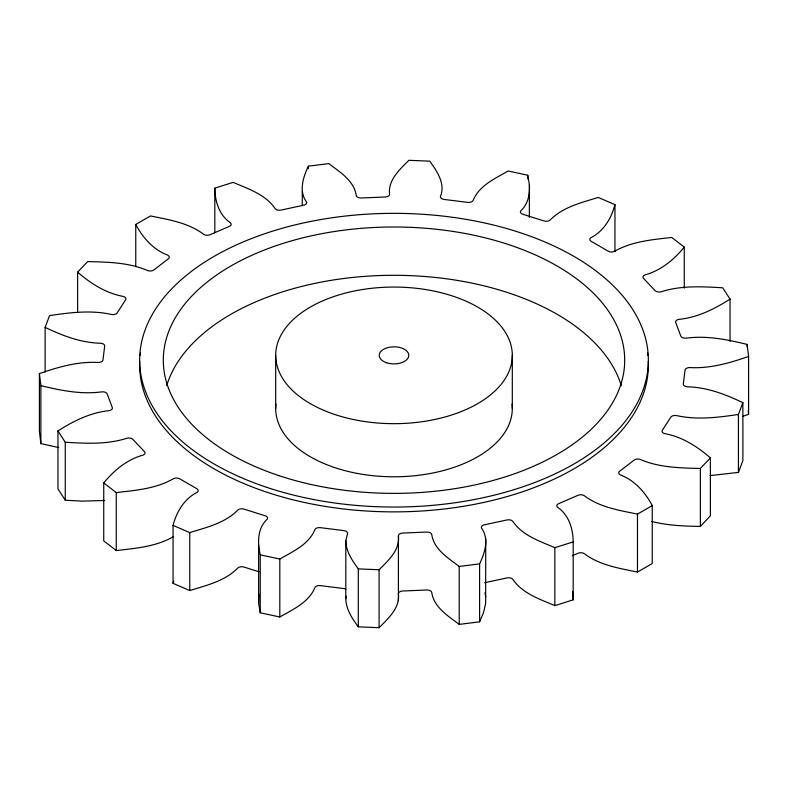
<?xml version="1.0" encoding="UTF-8"?>
<svg xmlns="http://www.w3.org/2000/svg" width="788" height="788" viewBox="0 0 788 788"><rect width="100%" height="100%" fill="white"/><g stroke="black" fill="none" stroke-linecap="round" stroke-linejoin="round"><path stroke-width="1.18" d="M529.378 184.786C529.999 194.183 528.088 204.141 520.858 210.77A4.639 2.679 0 0 0 523.065 214.346L543.779 220.876A4.639 2.679 0 0 0 550.172 220.01C562.859 206.958 581.445 202.674 598.24 197.443L614.955 204.663C611.458 218.128 603.756 231.179 590.99 237.651A4.639 2.679 0 0 0 591.364 241.443L608.05 251.077A4.639 2.679 0 0 0 614.61 251.293C631.897 241.335 652.326 239.67 671.74 237.454L684.26 247.107C674.045 259.626 660.994 270.481 645.165 274.854A4.639 2.679 0 0 0 643.678 278.548L654.986 290.506A4.639 2.679 0 0 0 661.171 291.777C681.019 285.374 702.236 286.576 722.744 287.797L730.043 299.095C714.578 309.044 697.528 317.485 678.99 319.357A4.639 2.679 0 0 0 675.759 322.656L680.773 335.974A4.639 2.679 0 0 0 686.092 338.2C706.609 335.353 727.235 339.559 747.113 344.395L748.6 356.422C729.727 363.051 709.939 368.735 689.727 367.563A4.639 2.679 0 0 0 685.018 370.202L683.334 383.795A4.639 2.679 0 0 0 687.343 386.8C706.885 387.213 725.472 394.315 742.867 402.668L738.435 414.449C718.016 417.473 696.907 420.181 676.508 415.562A4.639 2.679 0 0 0 670.696 417.335L662.452 430.1A4.639 2.679 0 0 0 664.836 433.636C682.103 436.828 697.311 446.51 710.372 457.887L700.365 468.466C680.192 467.934 659.211 467.668 640.398 459.473A4.639 2.679 0 0 0 633.966 460.222L619.821 471.125A4.639 2.679 0 0 0 620.383 474.908C634.675 480.355 645.264 492.323 652.237 505.591L637.472 514.111C619.201 510.319 599.579 507.314 584.332 495.721A4.639 2.679 0 0 0 577.791 495.396L558.889 503.562A4.639 2.679 0 0 0 557.589 507.275C568.887 514.879 573.073 528.906 573.181 541.898L554.86 547.67C539.829 541.198 522.434 535.613 512.84 521.39A4.639 2.679 0 0 0 506.723 520.011L484.61 524.769A4.639 2.679 0 0 0 481.547 528.127C489.427 538.913 484.817 553.028 479.606 563.873L459.207 566.444C448.195 558.052 433.824 549.344 431.726 534.382A4.639 2.679 0 0 0 426.525 532.067L402.983 533.043A4.639 2.679 0 0 0 398.413 535.761C400.206 549.945 388.139 560.642 379.107 569.744L379.107 627.701L358.284 626.844C352.206 618.56 345.942 609.252 345.814 598.604L345.814 540.647L347.547 533.653A4.639 2.679 0 0 0 343.696 530.59L320.627 527.694A4.639 2.679 0 0 0 314.914 529.556C308.906 544.488 292.87 551.501 279.809 559.037L260.247 554.821C257.39 542.814 257.361 528.285 267.142 519.272A4.639 2.679 0 0 0 264.935 515.697L244.221 509.166A4.639 2.679 0 0 0 237.828 510.033C225.141 523.084 206.554 527.369 189.76 532.599L173.045 525.379C176.542 511.914 184.244 498.863 197.01 492.392A4.639 2.679 0 0 0 196.636 488.599L179.95 478.966A4.639 2.679 0 0 0 173.39 478.749C156.103 488.708 135.674 490.372 116.26 492.589L103.74 482.936C113.955 470.416 127.006 459.562 142.835 455.188A4.639 2.679 0 0 0 144.322 451.494L133.014 439.537A4.639 2.679 0 0 0 126.829 438.266C106.981 444.668 85.764 443.467 65.256 442.245L57.957 430.947C73.422 420.999 90.472 412.557 109.01 410.686A4.639 2.679 0 0 0 112.241 407.386L107.227 394.069A4.639 2.679 0 0 0 101.908 391.843C81.391 394.69 60.765 390.484 40.887 385.647L39.4 373.62C58.273 366.991 78.061 361.308 98.273 362.48A4.639 2.679 0 0 0 102.982 359.84L104.666 346.247A4.639 2.679 0 0 0 100.657 343.243C81.115 342.829 62.528 335.727 45.133 327.375L49.565 315.594C69.984 312.57 91.093 309.861 111.492 314.481A4.639 2.679 0 0 0 117.304 312.708L125.548 299.942A4.639 2.679 0 0 0 123.164 296.406C105.897 293.215 90.689 283.532 77.628 272.156L87.635 261.577C107.808 262.108 128.789 262.374 147.602 270.57A4.639 2.679 0 0 0 154.034 269.821L168.179 258.917A4.639 2.679 0 0 0 167.617 255.135C153.325 249.688 142.736 237.72 135.763 224.452L150.528 215.932C168.799 219.724 188.421 222.728 203.668 234.322A4.639 2.679 0 0 0 210.209 234.647L229.111 226.481A4.639 2.679 0 0 0 230.411 222.768C219.113 215.163 214.927 201.137 214.819 188.145L233.14 182.373C248.171 188.844 265.566 194.429 275.16 208.653A4.639 2.679 0 0 0 281.277 210.032L303.39 205.274A4.639 2.679 0 0 0 306.453 201.915C298.573 191.129 303.183 177.014 308.394 166.169L328.793 163.599C339.805 171.991 354.176 180.698 356.274 195.66A4.639 2.679 0 0 0 361.475 197.975L385.017 197.01A4.639 2.679 0 0 0 389.587 194.281C387.794 180.097 399.861 169.4 408.893 160.299L429.716 161.156C436.877 171.026 445.693 183.712 440.453 196.389A4.639 2.679 0 0 0 444.304 199.453L467.373 202.349A4.639 2.679 0 0 0 473.086 200.487C479.094 185.554 495.13 178.541 508.191 171.006L527.753 175.222L529.378 184.786L529.378 217.389M379.107 627.701C388.139 618.6 400.206 607.903 398.413 593.719A4.639 2.679 0 0 1 402.983 590.99L426.525 590.025A4.639 2.679 0 0 1 431.726 592.34C433.824 607.302 448.195 616.009 459.207 624.401L479.606 621.83L483.566 612.503L485.644 603.362L485.743 538.825M345.893 589.109A4.639 2.679 0 0 0 343.696 588.547L320.627 585.651A4.639 2.679 0 0 0 314.914 587.513C308.906 602.446 292.87 609.459 279.809 616.994L260.247 612.778L258.622 603.214L258.828 594.004M345.814 598.604L346.395 596.28M259.183 571.842L244.221 567.124A4.639 2.679 0 0 0 237.828 567.99C225.141 581.042 206.554 585.326 189.76 590.557L173.045 583.337L173.734 581.239M710.096 475.607L738.435 472.406L742.867 460.625L742.867 402.668M651.745 521.498C667.603 525.497 684.073 526.167 700.365 526.423L710.372 515.845L710.372 457.887M572.226 555.757L577.791 553.353A4.639 2.679 0 0 1 584.332 553.678C599.579 565.272 619.201 568.276 637.472 572.068L652.237 563.548L652.237 505.591M173.39 536.707C156.103 546.665 135.674 548.33 116.26 550.546L103.74 540.893L103.74 482.936M743.064 416.231L748.6 414.38L748.6 356.422M484.61 582.726L506.723 577.968A4.639 2.679 0 0 1 512.84 579.347C522.434 593.571 539.829 599.156 554.86 605.627L573.181 599.855L573.181 541.898M104.558 500.488L81.824 501.138L65.256 500.203L57.957 488.905L57.957 430.947M345.814 540.647C345.942 551.295 352.206 560.603 358.284 568.887L379.107 569.744M58.686 447.574L40.887 443.605L39.4 431.578L39.4 373.62M484.984 592.862L485.743 596.782M748.157 410.775L748.6 414.38M572.521 591.453L573.181 599.855M747.113 344.395L747.113 346.809M738.435 414.449L738.435 472.406M730.043 299.095L730.043 341.352M700.365 468.466L700.365 526.423M684.26 247.107L684.26 288.152M637.472 514.111L637.472 572.068M614.955 204.663L614.955 251.756M554.86 547.67L554.86 605.627M527.753 175.222L527.753 178.846M512.308 355.358A118.308 68.3 0 0 1 334.851 414.518A118.308 68.3 0 0 1 334.851 296.209A118.308 68.3 0 0 1 512.308 355.358L512.308 408.489M479.606 563.873L479.606 621.83M459.207 566.444L459.207 624.401M398.413 535.761L398.403 600.781M358.284 568.887L358.284 626.844M308.394 166.169L308.394 168.583M302.257 191.218L302.257 205.707M279.809 559.037L279.809 616.994M275.692 355.358L275.692 408.489M260.247 554.821L260.247 612.778M258.622 545.257L258.622 603.214M214.819 188.145L214.819 232.824M189.76 532.599L189.76 590.557M173.045 525.379L173.045 583.337M135.763 224.452L135.763 266.718M116.26 492.589L116.26 550.546M77.628 272.156L77.628 311.999M65.256 442.245L65.256 500.203M45.133 327.375L45.133 372.044M40.887 385.647L40.887 443.605M648.278 361.416A254.357 146.854 0 0 1 394 511.875A254.357 146.854 0 0 1 139.722 361.416M140.195 355.418A254.357 146.854 0 0 1 140.5 353.024M647.5 353.024A254.357 146.854 0 0 1 647.805 355.418M166.701 385.716A230.697 133.192 0 0 1 394 275.298A230.697 133.192 0 0 1 621.299 385.716M512.052 404.017A118.308 68.3 0 0 1 394 476.789A118.308 68.3 0 0 1 275.948 404.017M386.603 362.756A14.785 8.54 0 0 0 408.785 355.358A14.785 8.54 0 0 0 386.603 347.971A14.785 8.54 0 0 0 386.603 362.756M266.827 487.368A254.357 146.854 0 0 0 648.357 360.195A254.357 146.854 0 0 0 266.827 233.012A254.357 146.854 0 0 0 266.827 487.368M278.656 475.538A230.697 133.192 0 0 0 624.697 360.195A230.697 133.192 0 0 0 278.656 244.841A230.697 133.192 0 0 0 278.656 475.538"/></g></svg>
